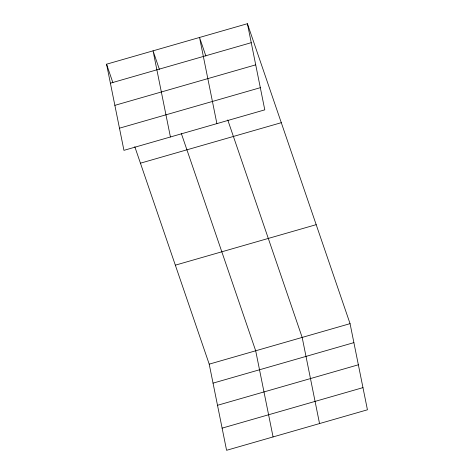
<?xml version="1.0" encoding="UTF-8"?>
<svg xmlns="http://www.w3.org/2000/svg" width="474" height="474" viewBox="0 0 474 474"><rect width="100%" height="100%" fill="white"/><g stroke="black" fill="none" stroke-linecap="round" stroke-linejoin="round"><path stroke-width="0.71" d="M247.416 23.7L264.788 109.85L123.939 150.347L106.567 64.203L247.416 23.7L350.061 323.653L367.433 409.797L226.584 450.3L209.212 364.151L134.794 146.691M110.395 83.187L251.244 42.684M114.862 105.352L255.711 64.849M119.466 128.187L260.321 87.684M140.44 163.186L281.289 122.683M175.339 265.167L316.188 224.664M209.212 364.151L350.061 323.653M213.039 383.134L353.888 342.637M217.513 405.3L358.362 364.796M222.116 428.135L362.966 387.631M205.882 56.033L199.53 37.47L216.896 123.619M227.757 119.958L302.175 337.423L319.541 423.566M159.4 69.394L153.049 50.837L170.421 136.986M181.275 133.324L255.693 350.79L273.065 436.933M106.567 64.203L112.919 82.76"/></g></svg>
